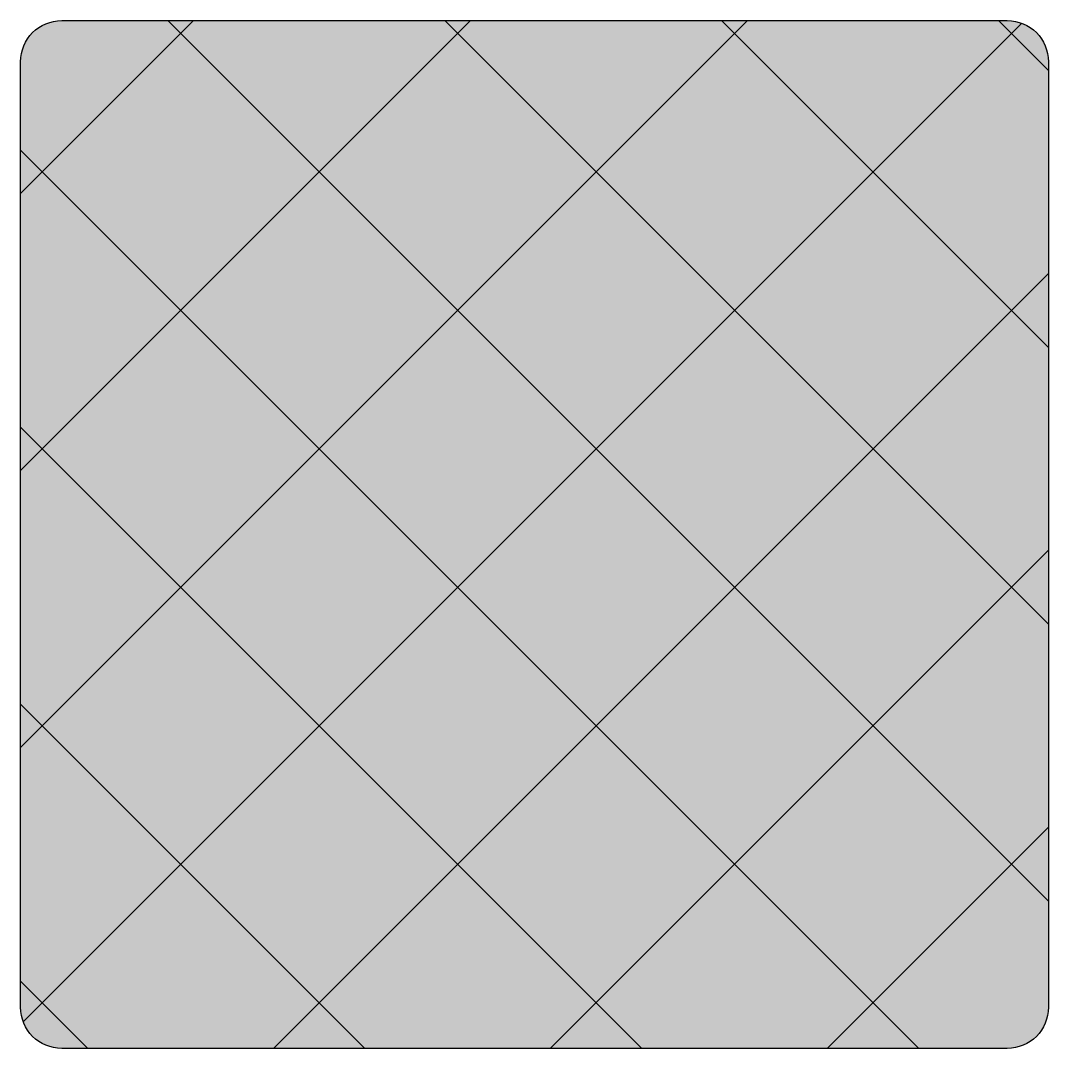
# Model space of a CAD drawing. Header units: millimetres. Extents: x -4763 to 645, y -25 to 217.
# Drawn here: x -38.711 to -38.211, y 31.086 to 31.586 of the extents above; entities that cross this region are included whole.
import ezdxf

# ---------------------------------------------------------------- set-up
doc = ezdxf.new("R2010")
doc.units = ezdxf.units.MM
doc.header["$LTSCALE"] = 0.5
doc.layers.add('AI-Hatch mob', color=254, linetype='Continuous')
doc.layers.add('AI-Mob', color=2, linetype='Continuous')

# ---------------------------------------------------------------- blocks, each defined once
blk = doc.blocks.new('PUFF XADREZ 500X500MM')
at = {"layer": 'AI-Hatch mob'}
h = blk.add_hatch(color=254, dxfattribs=at)
edge = h.paths.add_edge_path()
edge.add_line((0.02, -0.25), (0.48, -0.25))
edge.add_arc((0.48, -0.23), 0.02, 270, 360)
edge.add_line((0.5, -0.23), (0.5, 0.23))
edge.add_arc((0.48, 0.23), 0.02, 360, 450)
edge.add_line((0.48, 0.25), (0.02, 0.25))
edge.add_arc((0.02, 0.23), 0.02, 90, 180)
edge.add_line((0, 0.23), (0, -0.23))
edge.add_arc((0.02, -0.23), 0.02, 180, 270)
h = blk.add_hatch(dxfattribs=at)
h.set_pattern_fill('ANSI37', color=33, scale=0.03, style=0)
h.set_pattern_definition([(45, (9.99533, 5.59901), (-0.0673519, 0.0673519), []), (135, (9.99533, 5.59901), (-0.0673519, -0.0673519), [])])
edge = h.paths.add_edge_path()
edge.add_line((0.02, -0.25), (0.48, -0.25))
edge.add_arc((0.48, -0.23), 0.02, 270, 360)
edge.add_line((0.5, -0.23), (0.5, 0.23))
edge.add_arc((0.48, 0.23), 0.02, 360, 450)
edge.add_line((0.48, 0.25), (0.02, 0.25))
edge.add_arc((0.02, 0.23), 0.02, 90, 180)
edge.add_line((0, 0.23), (0, -0.23))
edge.add_arc((0.02, -0.23), 0.02, 180, 270)
blk.add_lwpolyline([(0.02, -0.25), (0.48, -0.25, 0.414214), (0.5, -0.23), (0.5, 0.23, 0.414214), (0.48, 0.25), (0.02, 0.25, 0.414214), (0, 0.23), (0, -0.23, 0.414214)], format="xyb", close=True)

msp = doc.modelspace()

# ---------------------------------------------------------------- block references
at = {"layer": 'AI-Mob', "xscale": -1, "rotation": 180}
msp.add_blockref('PUFF XADREZ 500X500MM', (-38.71069, 31.33558), dxfattribs=at)

doc.saveas('drawing.dxf')
